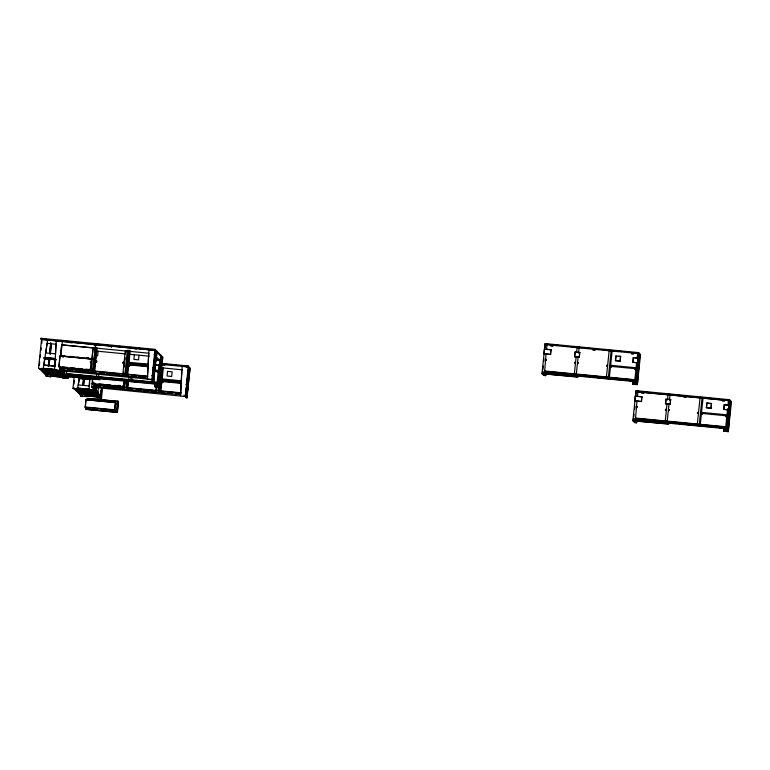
<?xml version="1.0" encoding="UTF-8"?>
<svg xmlns="http://www.w3.org/2000/svg" width="770" height="770" viewBox="0 0 770 770"><rect width="100%" height="100%" fill="white"/><g stroke="black" fill="none" stroke-linecap="round" stroke-linejoin="round"><path stroke-width="1.16" d="M91.967 360.139L90.985 359.503M96.645 362.131L95.653 362.035L93.959 359.783L94.951 359.879L96.645 362.131L96.751 361.13L94.007 359.292L96.751 361.13M124.182 364.268L123.046 363.132L123.104 362.092L124.095 362.189M129.63 365.971L126.934 364.172L126.934 363.632L127.926 363.729L129.63 365.971L129.735 364.98L127.984 363.228L127.926 363.729M162.788 382.594L161.084 380.9L161.142 379.86L162.884 381.602L162.788 382.594L161.787 382.507L160.093 380.255L181.576 382.363M60.782 367.261L60.503 370.851L54.574 370.11L56.268 340.86M54.853 366.664L55.286 358.416M55.527 353.7L55.921 344.171M67.077 378.311L62.322 377.858L62.38 374.875M94.152 388.109L93.911 390.438L89.07 389.889L89.676 378.099M89.349 386.444L89.715 379.369M102.574 387.512L101.563 398.09L96.808 397.628L96.837 395.183M149.005 349.801L147.359 379.138L152.335 379.928L155.521 350.937M147.551 375.596L148.658 353.103M161.613 357.925L162.701 358.117L159.64 387.233L155.011 386.79L155.049 384.336M155.011 386.79L155.136 384.432M181.816 369.735L180.517 395.761L182.163 366.424M640.428 355.48L637.368 384.596L632.747 384.153L632.844 380.515M632.747 384.153L632.93 380.611M723.838 427.697L723.646 431.229L723.742 427.6M46.797 375.962L45.805 375.866L50.878 376.751L47.143 376.309L47.086 373.084M85.73 394.192L85.364 396.531L81.63 396.088L81.572 392.854M152.778 376.087L153.605 367.829L152.691 367.646L154.529 368.589L153.682 367.742M153.836 365.471L154.895 354.864L154.183 354.142L155.887 354.96L153.74 381.333L156.936 351.255M158.678 381.987L159.506 373.739L158.591 373.546L160.43 374.499L159.583 373.642M159.737 371.381L160.795 360.764L161.796 360.861L162.143 357.55M154.914 386.694L159.64 387.233L161.796 360.861L160.083 360.052M185.936 392.71L186.763 384.461M186.995 382.103L188.053 371.486L187.331 370.774L189.045 371.583L186.898 397.955L189.959 368.84L188.053 366.934L188.159 365.942L162.104 363.43M636.415 379.35L637.233 371.092L638.166 371.852L637.175 371.756M637.473 368.734L638.532 358.127L637.81 357.405M632.651 384.057L637.368 384.596L639.87 354.912M727.313 426.426L728.141 418.177M728.372 415.819L729.431 405.213L730.422 405.299L730.769 401.998M635.539 419.111L635.288 421.44L632.873 420.815L636.001 390.679L729.565 399.688L731.5 401.622L728.276 431.672L730.422 405.299L729.71 404.587L730.056 401.276M40.945 338.328L40.839 339.32L154.895 350.311L162.768 358.175L162.865 357.184L155.001 349.32L40.945 338.328L46.373 339.272M154.058 350.369L154.953 350.369L41.561 339.445L38.5 368.561L43.226 369.1L39.588 368.753M41.773 343.314L42.004 341.11M42.629 369.966L42.552 368.792L42.629 369.966L59.993 371.641M64.401 373.912L44.448 371.785L44.544 370.784L46.864 371.015M44.631 371.968L44.737 370.976L47.047 371.198M64.487 375.096L45.979 373.315L45.892 372.131M45.979 373.315L46.075 372.314M66.903 374.672L66.663 377.002L47.134 374.47L47.23 373.469L64.593 375.144M47.384 373.979L47.143 376.309L46.248 376.309M48.221 366.684L49.087 358.368M49.588 353.613L50.714 342.919M47.817 371.101L47.711 372.093L45.902 370.283M47.99 369.485L47.884 370.476L49.694 372.285L49.8 371.294L48.597 370.091M48.433 365.596L49.184 358.464M49.684 353.709L50.81 343.016M49.001 365.635L49.732 358.637M50.223 353.979L51.321 343.487M49.087 365.721L49.829 358.733M50.31 354.075L51.417 343.584M55.44 361.544L55.681 359.215M56.191 370.274L56.085 371.265L57.894 373.075L58 372.083M58.173 370.466L58.068 371.458L59.887 373.267L59.983 372.276M61.331 341.293L61.436 340.302L62.004 340.86M58.924 366.934L59.973 355.923L91.476 359.041M59.04 365.846L59.973 355.923M61.667 344.825L60.618 355.836L61.667 344.825L148.754 353.199M59.694 367.078L59.425 370.659L54.574 370.11M60.801 356.597L61.167 353.103M61.533 349.599L62.389 341.447M58.433 370.572L60.946 371.294L61.311 367.8M62.938 356.298L61.889 356.693M62.437 369.86L62.158 372.507L61.966 369.744M62.572 369.292L62.678 368.301L64.42 370.052L64.324 371.044L62.572 369.292L60.589 369.1L62.332 370.851M63.14 373.748L63.246 372.757M64.728 375.038L63.284 373.594L63.525 371.304M64.853 370.553L64.237 376.376L66.663 377.002M64.68 376.809L65.046 373.315M66.22 376.569L66.836 370.745M68.251 375.664L67.972 378.32L67.683 375.452M68.482 374.114L68.376 375.106L70.128 376.848L70.234 375.856L69.069 374.692M69.685 376.809L69.762 376.145L74.334 376.588M74.209 376.694L72.986 388.34L74.42 388.869L72.986 388.34L77.616 388.783L79.454 377.108M96.462 386.877L95.961 391.564L77.125 389.745L77.039 388.561M77.125 389.745L77.221 388.754M93.112 392.094L97.742 392.536L97.636 393.528L78.935 391.555L79.041 390.563L91.765 391.786M79.118 391.747L79.223 390.756M80.494 389.071L80.388 390.063L82.198 391.872M98.974 394.875L80.465 393.085L80.378 391.911M81.62 394.24L81.726 393.249L100.235 395.029L100.129 396.03L81.62 394.24L100.649 396.242L101.525 387.887M81.909 393.441L81.63 396.088L80.301 395.645L81.293 395.742M82.833 385.269L83.584 378.147M82.929 385.366L83.67 378.234M83.487 385.404L84.219 378.417M83.584 385.5L84.315 378.503M85.191 407.32L114.615 410.16L116.299 411.844L86.875 409.014L85.191 407.32L85.99 399.717L115.413 402.546L117.098 404.24M85.316 407.089L85.99 399.717M89.339 369.869L89.407 369.205L90.995 370.803L91.9 361.265M86.76 400.506L86.991 398.331L118.397 401.353L117.348 412.364L85.942 409.342L117.348 412.364L118.397 401.353M91.38 358.955L90.331 369.966L58.828 366.847M60.522 355.74L92.025 358.858L93.074 347.847L90.908 370.774M86.837 409.342L85.22 406.993L114.643 409.833L116.328 411.517M87.78 400.41L87.982 398.417M78.328 384.923L89.368 385.991L89.686 383.653M91.534 366.732L91.861 363.613L90.167 361.929M94.46 344.989L94.527 344.334M95.519 344.431L92.795 370.87L93.324 371.4L95.865 347.251M92.891 370.967L95.384 347.203M92.564 377.878L91.678 387.291L93.661 387.474L94.027 383.98M92.487 384.23L92.814 381.102M94.951 359.879L95.008 359.388M94.209 371.188L96.683 347.713M93.064 383.662L93.141 382.998M92.496 391.863L92.39 392.854L90.581 391.044M94.662 371.458L97.116 348.146M94.344 385.587L94.104 387.916L93.574 387.387L94.055 382.728M93.911 390.438L94.065 388.013M98.156 351.274L97.675 355.904L95.355 355.682M95.596 386.482L95.316 389.129L95.124 386.367M95.73 385.924L95.836 384.923L97.578 386.675L97.472 387.666L95.73 385.924L93.748 385.731L95.49 387.474M96.616 376.492L96.866 374.153M96.058 386.55L95.634 391.526L93.478 389.379M98.599 376.674L98.849 374.345M99.109 379.649L99.186 378.984L93.42 378.426M100.649 396.242L97.78 393.374L98.387 387.57M98.897 393.691L98.791 394.683L80.273 392.902M100.947 390.246L100.321 396.213L97.444 393.345L97.549 392.344L94.075 392.017M111.477 347.27L111.573 346.279M114.615 410.16L115.413 402.546M114.74 409.919L115.5 402.643L86.076 399.803M116.26 412.181L117.406 401.257M125.25 351.197L122.882 373.768M123.412 374.297L123.624 372.314M124.163 367.175L124.413 364.797M124.913 360.042L125.163 357.665M125.654 352.91L125.905 350.533M122.488 386.492L124.211 387.849L124.807 381.189M123.96 381.034L123.489 386.588L124.057 381.131M124.865 373.96L127.358 350.196M123.97 387.3L124.721 380.178M124.057 387.397L124.807 380.264M128.34 350.292L125.847 374.056L126.405 374.615L127.406 365.115M124.875 384.269L125.125 381.891M128.898 350.851L127.685 362.766L131.16 363.074M127.156 374.056L129.62 350.263M126.703 380.37L125.953 387.493M127.714 374.615L128.734 364.884L148.417 366.78M128.965 362.737L130.217 350.851M126.482 388.022L127.233 380.9M127.368 387.811L128.118 380.65M127.82 388.08L128.561 381.083M128.686 379.581L128.937 377.252M130.669 379.774L130.919 377.396M131.651 379.86L131.901 377.483M134.394 354.758L133.903 359.397L138.533 359.84L139.014 355.211M151.892 379.494L155.001 349.32M153.24 376.578L153.48 374.249M156.233 351.649L155.887 354.96L154.895 354.864M155.165 363.719L155.405 361.4M157.022 352.429L155.858 361.505M155.097 382.459L155.001 383.45L157.244 385.731L158.235 385.828L161.421 356.837M157.273 371.304L157.167 372.295L158.168 372.391M156.531 385.645L156.041 390.4L156.57 390.929M156.127 390.486L156.628 385.731M158.235 385.828L156.81 385.298L156.849 384.211M156.81 385.298L159.015 364.335M155.222 365.057L159.852 365.509L160.641 356.058M157.802 385.395L160.93 355.249M158.023 390.583L158.399 387.021M158.995 390.679L159.496 385.924M159.746 383.556L160.247 378.773L181.085 380.775M160.497 376.424L161.123 370.486M159.592 391.275L162.056 367.483M160.189 391.863L161.276 381.14M161.556 378.802L162.653 368.07M160.872 391.237L161.892 381.506L181.576 383.402M162.124 379.36L163.375 367.473M182.731 366.26L188.159 365.942L190.094 367.877L187.1 396.338M184.097 396.021L184.194 395.02M160.757 364.306L188.111 366.992L185.493 396.55L188.679 367.56L186.234 367.271M189.391 368.281L189.045 371.583L188.053 371.486M543.841 353.661L544.323 349.031L550.935 349.667L550.637 354.489L543.841 353.661L550.637 354.489M544.631 372.035L544.39 374.364L541.974 373.739L545.102 343.593L638.667 352.612L640.601 354.547L640.496 355.538L638.561 353.603L544.996 344.585L545.574 345.162M542.898 369.542L543.264 366.019M543.755 361.361L544.005 358.955M545.218 347.386L545.468 345.056M544.39 374.364L546.036 354.123M546.527 349.464L547.018 344.806M545.978 373.026L545.699 375.673L545.42 372.815M546.219 371.467L546.113 372.468L547.855 374.21L547.961 373.219L546.796 372.054M547.422 374.172L576.874 376.674L575.19 374.99M550.983 345.191L550.877 346.182L552.86 346.375L552.966 345.383M550.454 354.296L550.935 349.667M574.584 356.625L575.075 351.996L579.694 352.439L579.396 357.261L574.584 356.625L579.396 357.261M574.766 356.818L575.075 351.996M574.353 373.845L576.191 356.366M576.682 351.707L577.173 347.049L579.589 347.674M576.335 374.037L578.174 356.558M578.54 353.064L579.156 347.241M576.846 377.002L576.913 376.347L575.922 376.251M579.213 357.068L579.694 352.439M578.068 374.913L577.933 377.194L545.872 374.018L544.13 372.276M593.131 349.253L593.025 350.244L595.008 350.437L595.114 349.445M606.423 376.934L609.234 350.138L611.659 350.764M608.406 377.127L611.216 350.331M609.378 377.223L612.131 351.082M611.524 366.405L611.418 367.396L610.427 367.3M615.442 360.562L615.933 355.933L620.562 356.375L620.264 361.197L615.442 360.562L620.264 361.197M615.634 360.755L615.933 355.933M620.071 361.014L620.562 356.375M631.65 352.968L631.544 353.959L633.527 354.152L633.633 353.161M632.767 362.237L637.589 362.872L632.767 362.237L633.258 357.598L638.07 358.233L633.258 357.598M632.959 362.42L633.441 357.79M632.834 379.822L632.728 380.813L634.971 383.094L635.962 383.19L639.148 354.2M635.009 368.666L634.904 369.658L635.895 369.754M634.48 382.555L634.586 381.564M636.617 362.853L634.538 382.661L635.962 383.19M637.108 358.194L637.599 353.536M637.396 362.68L637.887 358.05M635.529 382.748L638.667 352.612L634.355 352.602M634.74 400.747L635.221 396.107L641.834 396.752L641.535 401.565L634.74 400.747L641.535 401.565M633.797 416.618L634.037 414.27M634.528 409.611L634.904 406.031M636.126 394.461L636.366 392.132M636.877 420.112L636.607 422.759L634.615 422.566L634.865 420.237M635.288 421.44L636.934 401.208M637.425 396.55L637.916 391.892M636.607 422.759L636.068 422.23L636.443 418.736M636.751 420.333L636.511 422.663L634.528 422.47M637.117 418.553L637.011 419.544L638.763 421.296L638.869 420.305L637.695 419.13M638.32 421.248L667.783 423.76L666.088 422.066M641.882 392.267L641.776 393.268L643.759 393.451L643.864 392.459M641.352 401.382L641.834 396.752M665.482 403.711L665.973 399.072L670.603 399.524L670.304 404.337L665.482 403.711L670.304 404.337M665.79 402.739L665.973 399.072M665.251 420.93L667.09 403.451M667.455 399.957L668.071 394.125L670.487 394.75M667.234 421.123L669.072 403.644M669.438 400.14L670.054 394.317M667.744 424.087L667.811 423.423L664.433 423.096M670.112 404.154L670.603 399.524M684.029 396.338L683.933 397.33L685.916 397.522L686.012 396.521M697.322 424.02L700.132 397.214L702.558 397.849M699.304 424.212L702.125 397.407M700.286 424.308L703.029 398.167M702.423 413.48L702.317 414.472L701.326 414.375M706.34 407.648L706.831 403.008L711.461 403.461L711.162 408.283L706.34 407.648L711.162 408.283M706.658 406.675L706.831 403.008M710.97 408.09L711.461 403.461M722.549 400.044L722.443 401.035L724.426 401.228L724.532 400.236M723.665 409.313L728.487 409.948L723.665 409.313L724.156 404.683L728.969 405.318L724.156 404.683M723.858 409.505L724.224 406.031M723.733 426.898L723.627 427.889L725.879 430.17L726.87 430.266L729.71 404.587M725.908 415.742L725.802 416.734L726.793 416.83M725.379 429.641L725.484 428.649M727.64 408.774L725.436 429.737L726.87 430.266M728.006 405.28L728.497 400.621M728.295 409.765L728.786 405.126M726.428 429.833L729.565 399.688L724.175 399.678M39.328 365.5L39.713 361.996M40.223 357.328L40.483 354.989M41.003 350.321L41.262 347.982M73.939 384.105L74.334 380.601M157.244 385.731L157.504 383.402M43.13 369.013L47.605 340.109M43.774 365.596L45.055 357.424L55.276 358.57M45.786 352.756L47.163 343.324L56.018 344.267M50.782 376.655L51.224 373.806M50.974 376.097L62.36 377.194L50.974 376.097L51.321 373.902M78.261 385.375L79.541 377.204M85.268 396.435L85.634 394.096M188.111 366.992L187.216 366.992L187.688 367.463M546.671 344.257L550.232 344.604M639.947 391.564L636.001 390.679M554.978 345.056L558.539 345.393M563.284 345.855L565.661 346.086M570.406 346.539L573.958 346.885M578.703 347.337L582.264 347.684M587.01 348.136L589.387 348.367M595.316 348.945L597.684 349.166M602.429 349.628L605.99 349.965M610.735 350.427L614.296 350.774M619.041 351.226L621.409 351.457M627.348 352.025L629.716 352.256M638.532 358.127L639.524 358.223L638.802 357.501M545.612 349.32L551.128 349.859M575.257 352.179L579.887 352.631M618.435 356.346L620.745 356.568M636.684 367.617L638.494 368.532L637.502 368.435M610.639 365.317L636.107 367.771M545.487 359.369L546.479 359.465L546.373 360.456L545.381 360.36M575.565 362.266L574.574 362.169L574.468 363.161L575.46 363.257M577.548 362.458L578.54 362.555L578.443 363.546L577.452 363.45M607.636 365.355L606.644 365.259L606.539 366.25L607.53 366.347M610.533 366.308L636.001 368.763M635.452 378.811L637.368 379.831L636.376 379.735M544.265 370.947L634.855 379.677M544.236 371.284L634.817 380.014M577.991 375.693L576.104 375.596M610.061 378.782L608.165 378.686M549.587 373.046L554.362 373.498M557.932 373.845L562.706 374.307M566.277 374.653L571.042 375.106M573.429 375.337L578.193 375.798M581.774 376.145L586.538 376.607M590.118 376.944L594.883 377.406M597.27 377.637L602.034 378.099M605.615 378.445L611.572 379.013M613.95 379.244L618.724 379.706M622.295 380.053L625.875 380.39M629.446 380.736L634.22 381.198M547.172 373.142L635.375 381.641M550.868 373.835L555.642 374.297M559.222 374.644L563.996 375.096M566.374 375.327L571.148 375.789M541.974 373.739L543.957 373.931M545.17 375.144L543.187 374.952L543.716 375.481M636.934 384.153L635.943 384.066L636.29 384.403M543.62 375.394L545.699 375.673M644.692 392.017L648.253 392.363M652.999 392.815L655.376 393.047M660.121 393.508L663.673 393.845M668.418 394.307L671.979 394.644M676.724 395.106L680.285 395.453M685.031 395.905L687.398 396.136M692.143 396.589L695.705 396.935M700.45 397.397L704.011 397.734M708.756 398.196L711.124 398.417M717.053 398.995L719.43 399.226M635.933 391.699L729.488 400.718M49.819 339.686L52.177 339.917M57.817 340.456L60.955 340.764M65.469 341.197L68.944 341.534M70.128 341.649L76.057 342.217M78.434 342.448L84.363 343.016M90.292 343.593L100.976 344.614M104.528 344.96L108.089 345.306M114.018 345.874L116.395 346.105M118.763 346.336L124.702 346.904M129.447 347.357L135.376 347.934M137.743 348.165L140.121 348.387M142.488 348.618L148.427 349.195M70.099 341.976L72.467 342.207M93.825 344.267L96.192 344.488M642.026 396.935L635.221 396.107M667.311 399.37L670.785 399.707M707.024 403.201L711.644 403.644M70.022 342.64L72.399 342.871M93.748 344.922L96.125 345.153M134.086 348.81L136.454 349.041M61.764 344.912L93.17 347.944M97.126 351.168L125.549 353.911M130.294 354.364L149.236 356.192M727.583 414.693L729.392 415.608L728.401 415.511M701.537 412.393L727.005 414.847M636.386 406.445L637.377 406.541L637.271 407.532L636.28 407.445M666.464 409.351L665.472 409.255L665.376 410.246L666.368 410.343M668.456 409.534L669.448 409.63L669.342 410.631L668.35 410.535M698.534 412.441L697.543 412.345L697.437 413.336L698.428 413.432M155.521 360.244L160.15 360.687M701.432 413.384L726.899 415.839M162.595 363.989L168.534 364.556M170.901 364.788L176.831 365.355M55.421 353.815L45.757 352.968M162.566 364.316L164.934 364.547M728.074 418.842L729.065 418.938L728.218 418.091M86.529 357.665L88.916 357.896M162.499 364.98L164.867 365.211M63.997 355.827L61.639 355.596L63.332 357.29M69.877 356.394L72.236 356.616M76.942 357.078L79.3 357.299M86.356 357.983L88.714 358.204M127.098 362.141L147.936 364.152M155.04 364.874L159.669 365.317M60.07 356.019L61.061 356.115M61.947 356.202L92.025 359.099M153.865 365.173L154.857 365.269L154.048 364.451M135.761 363.488L139.264 363.854M143.865 364.268L147.368 364.633M123.056 362.593L124.037 363.228L123.046 363.132M126.992 363.132L147.83 365.144M93.959 360.331L94.951 360.427M128.706 363.806L148.417 365.74M126.934 364.172L127.926 364.268M129.302 364.403L147.859 366.222M161.642 367.791L181.912 369.821M43.736 357.54L55.305 358.656M44.785 358.647L56.354 359.763M43.717 358.628L55.296 359.744M154.895 370.072L158.37 370.409M159.775 371.073L160.766 371.169L159.948 370.351M154.799 371.063L158.264 371.4M635.163 418.033L725.754 426.763M727.275 426.821L728.266 426.917L727.342 425.993M635.135 418.36L725.715 427.09M726.601 428.178L633.046 419.159M639.302 420.006L644.067 420.468M647.647 420.815L652.411 421.267M655.982 421.614L660.756 422.075M663.134 422.307L669.101 422.884M671.479 423.105L676.253 423.567M679.823 423.914L684.588 424.376M686.975 424.607L692.933 425.175M695.32 425.406L700.084 425.868M703.665 426.214L708.429 426.667M712.009 427.013L716.774 427.475M719.161 427.706L723.925 428.168M638.07 420.228L726.274 428.726M640.573 420.795L645.347 421.257M648.927 421.604L653.701 422.066M656.088 422.297L662.046 422.865M632.873 420.815L634.855 421.007M54.786 366.125L43.746 365.057L53.775 366.106M62.303 366.934L67.009 367.386M70.542 367.723L75.248 368.175M77.597 368.406L82.313 368.859M85.836 369.196L89.368 369.542M151.815 375.548L153.731 376.569L152.739 376.482M636.068 422.23L634.085 422.037L634.615 422.566M727.833 431.239L726.841 431.142L728.276 431.672L723.55 431.133M60.724 367.781L147.734 376.164M60.695 368.108L147.705 376.501M67.519 368.955L69.868 369.186M74.584 369.639L78.107 369.975M83.997 370.543L86.346 370.774M125.423 374.528L126.405 374.615L125.452 374.557M60.022 369.234L62.004 369.427M67.24 369.985L72.014 370.447M75.585 370.793L80.35 371.256M82.736 371.486L88.694 372.054M91.081 372.285L95.846 372.747M99.426 373.094L104.191 373.546M106.578 373.777L112.535 374.355M114.923 374.586L119.687 375.038M123.258 375.385L128.032 375.847M131.603 376.193L136.377 376.655M138.754 376.877L144.712 377.454M64.824 370.091L147.07 378.012M164.289 379.668L167.793 380.034M172.393 380.447L175.897 380.813M187.023 381.795L188.015 381.891L187.197 381.073M160.15 379.764L180.988 381.766M54.988 369.773L41.099 368.435L58.751 370.351M46.21 369.311L48.52 369.533M61.533 370.774L152.922 379.581M152.412 379.803L153.403 379.899L152.441 378.936M152.335 379.928L150.997 379.485M160.093 380.803L161.084 380.9M161.334 380.948L181.017 382.844M42.446 369.783L60.955 371.564M50.531 371.034L52.918 371.265M61.725 372.074L59.742 371.881L60.176 372.314M153.297 380.9L152.306 380.803L153.74 381.333M49.174 371.236L57.278 372.016M59.588 372.237L63.063 372.574L62.957 373.565L65.113 375.722M49.367 371.419L56.306 372.093M158.639 382.382L159.631 382.478L158.707 381.545M66.538 373.585L157.119 382.315M44.448 371.785L63.284 373.594M66.499 373.922L157.09 382.651M64.382 374.692L157.937 383.71M45.786 373.123L64.305 374.903M69.473 375.452L73.054 375.798M76.625 376.145L81.399 376.597M84.969 376.944L89.734 377.406M92.121 377.637L96.885 378.099M100.466 378.436L106.424 379.013M108.811 379.244L113.575 379.706M117.156 380.043L120.726 380.39M124.307 380.736L130.265 381.314M132.421 381.516L137.416 381.997M140.987 382.344L144.567 382.69M148.138 383.036L154.096 383.604M69.444 375.779L156.454 384.172M77.905 376.934L82.679 377.396M86.259 377.743L91.033 378.195M82.939 377.685L86.356 378.012M69.724 376.482L99.147 379.312M47.134 374.47L65.835 376.434M158.312 385.703L159.303 385.799L158.341 384.846M79.272 378.417L89.686 379.427M79.368 378.513L89.782 379.514M67.442 377.781L65.46 377.589L65.989 378.128M159.207 386.8L158.216 386.704L158.553 387.041M62.226 377.762L67.972 378.32M117.993 385.395L120.38 385.626M95.461 383.556L93.103 383.325L94.787 385.01M98.984 383.893L103.7 384.346M106.048 384.577L110.755 385.029M114.287 385.366L120.178 385.934M123.489 386.588L92.073 383.566M93.882 384.403L180.892 392.787M93.844 384.74L180.854 393.123M95.971 385.125L98.319 385.356M103.026 385.808L106.558 386.145M112.439 386.713L114.797 386.944M119.504 387.397L123.036 387.733M96.828 386.271L100.398 386.617M103.979 386.954L108.743 387.416M111.13 387.647L117.088 388.224M119.466 388.455L124.24 388.908M127.81 389.254L132.584 389.716M136.155 390.063L140.92 390.515M143.307 390.746L148.071 391.208M151.651 391.555L156.416 392.017M159.765 392.334L164.761 392.815M167.148 393.047L171.912 393.508M175.493 393.845L180.257 394.307M96.789 386.598L180.219 394.644M93.574 387.387L91.582 387.195L94.104 387.916M94.691 387.397L185.493 396.55M185.57 396.425L186.561 396.521L185.599 395.568M94.883 388.696L92.9 388.503L95.316 389.129M186.456 397.522L185.464 397.426L186.898 397.955M77.905 388.436L89.474 389.553M76.933 388.513L89.763 389.793M91.977 389.967L95.557 390.351L95.451 391.343L76.933 389.562M83.016 389.312L85.326 389.533M89.07 389.889L93.815 390.342M74.074 388.523L77.712 388.879M79.069 390.236L81.187 390.438M85.027 390.804L89.782 391.266M94.017 391.67L97.915 392.046L96.106 390.236L97.944 392.373M83.853 391.199L90.793 391.863M78.935 391.555L97.78 393.374M96.722 397.541L101.563 398.09M80.734 396.078L85.364 396.531M88.252 398.533L118.493 401.449M86.904 408.678L90.282 409.005M92.669 409.236L97.444 409.698M101.024 410.044L105.798 410.497M109.379 410.843L114.143 411.305M150.419 350.119L152.595 350.494M731.394 402.623L729.46 400.679L635.895 391.67L636.472 392.238M726.976 429.285L727.939 430.238L725.985 429.188M698.534 425.233L699.064 425.772M635.674 381.063L542.147 372.083M636.078 382.199L637.031 383.162L635.086 382.103M668.735 424.183L636.78 421.103L635.029 419.352M666.474 422.143L667.003 422.682M610.572 378.407L611.13 378.975M609.59 378.32L610.148 378.878M577.548 375.26L578.087 375.789M545.102 343.593L545.68 344.171M189.497 373.498L189.016 378.137M186.841 384.365L187.688 385.221L185.84 384.269M156.339 356.876L160.343 360.87M156.262 358.589L158.168 360.495M185.965 392.267L186.889 393.2M127.031 375.24L127.589 375.808M95.538 344.729L96.077 345.258M126.049 375.144L126.607 375.712M95.653 349.233L96.433 350.013M126.896 384.057L127.676 384.836M94.739 358.002L95.519 358.781M122.565 385.828L124.499 387.839M94.248 362.632L95.028 363.411M93.748 367.434L94.527 368.214M100.1 379.745L68.145 376.665L66.393 374.913M96.221 391.025L97.906 392.7M93.815 389.408L95.961 391.564M93.266 390.842L94.479 392.055L94.373 393.047L92.564 391.237M41.561 339.445L42.119 340.003M59.945 366.703L61.629 368.387M83.083 389.861L84.286 391.073L84.19 392.065L82.371 390.255M62.216 371.063L63.429 372.276M61.735 371.246L63.419 372.93M60.416 370.755L60.946 371.294M76.904 388.07L79.425 390.583M76.875 388.398L79.387 390.919M74.488 388.215L81.35 395.077L80.359 394.981L73.496 388.119M44.102 369.975L46.614 372.488M44.063 370.303L47.422 373.662M40.002 368.435L46.864 375.298L45.873 375.202L39.01 368.339M110.562 345.874L110.495 346.539L111.486 346.635L111.554 345.971L110.562 345.874M167.542 371.39L167.061 376.02L171.691 376.463L172.172 371.833L167.542 371.39M54.612 369.446L43.236 368.349L54.612 369.446M89.099 389.225L77.722 388.128L89.099 389.225M96.751 396.868L85.374 395.77L96.751 396.868"/></g></svg>
